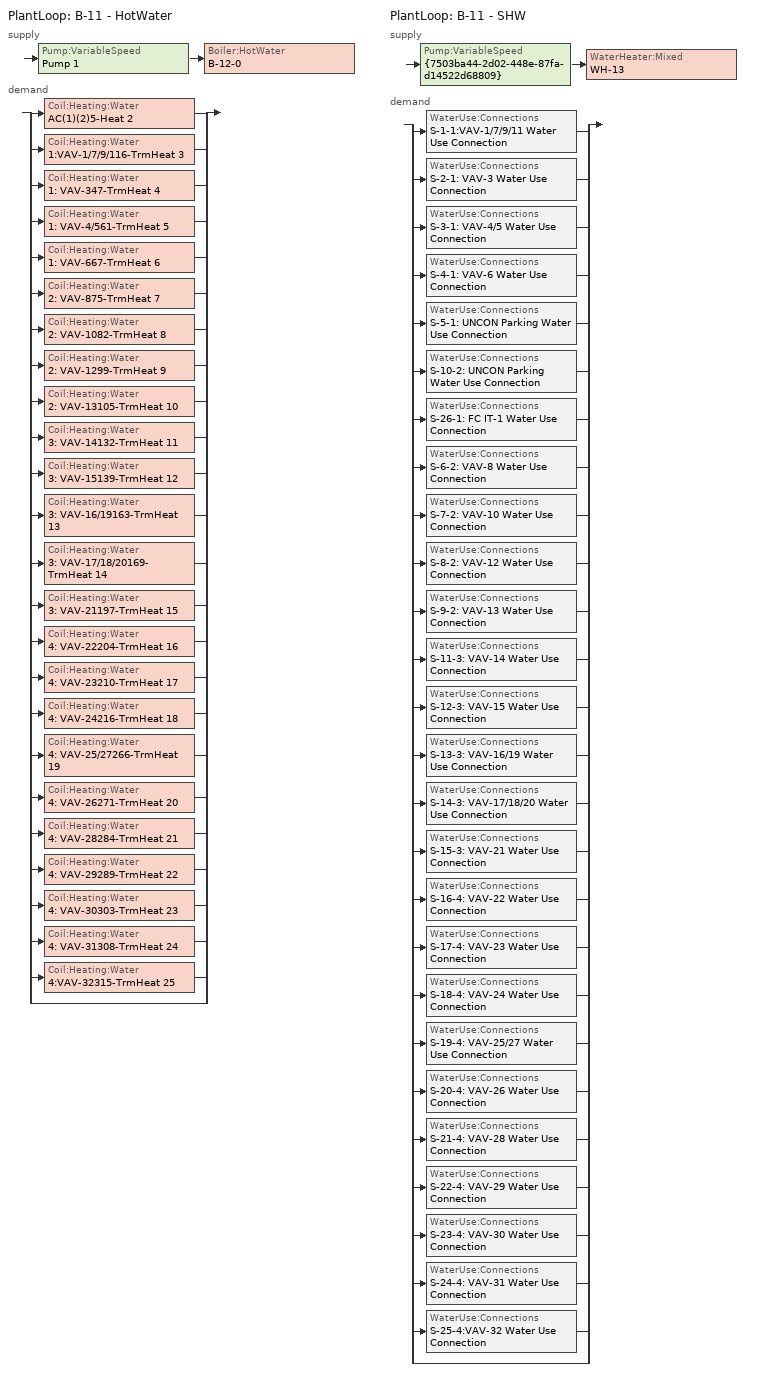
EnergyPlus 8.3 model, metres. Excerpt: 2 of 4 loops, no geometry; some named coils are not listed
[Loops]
PlantLoop 'B-11 - HotWater'
 supply: Pump:VariableSpeed 'Pump 1' > Boiler:HotWater 'B-12-0'
 demand: split
  | Coil:Heating:Water 'AC(1)(2)5-Heat 2'
  | Coil:Heating:Water '1:VAV-1/7/9/116-TrmHeat 3'
  | Coil:Heating:Water '1: VAV-347-TrmHeat 4'
  | Coil:Heating:Water '1: VAV-4/561-TrmHeat 5'
  | Coil:Heating:Water '1: VAV-667-TrmHeat 6'
  | Coil:Heating:Water '2: VAV-875-TrmHeat 7'
  | Coil:Heating:Water '2: VAV-1082-TrmHeat 8'
  | Coil:Heating:Water '2: VAV-1299-TrmHeat 9'
  | Coil:Heating:Water '2: VAV-13105-TrmHeat 10'
  | Coil:Heating:Water '3: VAV-14132-TrmHeat 11'
  | Coil:Heating:Water '3: VAV-15139-TrmHeat 12'
  | Coil:Heating:Water '3: VAV-16/19163-TrmHeat 13'
  | Coil:Heating:Water '3: VAV-17/18/20169-TrmHeat 14'
  | Coil:Heating:Water '3: VAV-21197-TrmHeat 15'
  | Coil:Heating:Water '4: VAV-22204-TrmHeat 16'
  | Coil:Heating:Water '4: VAV-23210-TrmHeat 17'
  | Coil:Heating:Water '4: VAV-24216-TrmHeat 18'
  | Coil:Heating:Water '4: VAV-25/27266-TrmHeat 19'
  | Coil:Heating:Water '4: VAV-26271-TrmHeat 20'
  | Coil:Heating:Water '4: VAV-28284-TrmHeat 21'
  | Coil:Heating:Water '4: VAV-29289-TrmHeat 22'
  | Coil:Heating:Water '4: VAV-30303-TrmHeat 23'
  | Coil:Heating:Water '4: VAV-31308-TrmHeat 24'
  | Coil:Heating:Water '4:VAV-32315-TrmHeat 25'
  | bypass
PlantLoop 'B-11 - SHW'
 supply: Pump:VariableSpeed '{7503ba44-2d02-448e-87fa-d14522d68809}' > WaterHeater:Mixed 'WH-13'
 demand: split
  | WaterUse:Connections 'S-1-1:VAV-1/7/9/11 Water Use Connection'
  | WaterUse:Connections 'S-2-1: VAV-3 Water Use Connection'
  | WaterUse:Connections 'S-3-1: VAV-4/5 Water Use Connection'
  | WaterUse:Connections 'S-4-1: VAV-6 Water Use Connection'
  | WaterUse:Connections 'S-5-1: UNCON Parking Water Use Connection'
  | WaterUse:Connections 'S-10-2: UNCON Parking Water Use Connection'
  | WaterUse:Connections 'S-26-1: FC IT-1 Water Use Connection'
  | WaterUse:Connections 'S-6-2: VAV-8 Water Use Connection'
  | WaterUse:Connections 'S-7-2: VAV-10 Water Use Connection'
  | WaterUse:Connections 'S-8-2: VAV-12 Water Use Connection'
  | WaterUse:Connections 'S-9-2: VAV-13 Water Use Connection'
  | WaterUse:Connections 'S-11-3: VAV-14 Water Use Connection'
  | WaterUse:Connections 'S-12-3: VAV-15 Water Use Connection'
  | WaterUse:Connections 'S-13-3: VAV-16/19 Water Use Connection'
  | WaterUse:Connections 'S-14-3: VAV-17/18/20 Water Use Connection'
  | WaterUse:Connections 'S-15-3: VAV-21 Water Use Connection'
  | WaterUse:Connections 'S-16-4: VAV-22 Water Use Connection'
  | WaterUse:Connections 'S-17-4: VAV-23 Water Use Connection'
  | WaterUse:Connections 'S-18-4: VAV-24 Water Use Connection'
  | WaterUse:Connections 'S-19-4: VAV-25/27 Water Use Connection'
  | WaterUse:Connections 'S-20-4: VAV-26 Water Use Connection'
  | WaterUse:Connections 'S-21-4: VAV-28 Water Use Connection'
  | WaterUse:Connections 'S-22-4: VAV-29 Water Use Connection'
  | WaterUse:Connections 'S-23-4: VAV-30 Water Use Connection'
  | WaterUse:Connections 'S-24-4: VAV-31 Water Use Connection'
  | WaterUse:Connections 'S-25-4:VAV-32 Water Use Connection'
  | bypass
[Coil:Heating:Water] Availability Schedule=Always On Discrete; U-Factor Times Area Value {W/K}=Autosize; Maximum Water Flow Rate {m3/s}=Autosize; Performance Input Method=NominalCapacity; Rated Capacity {W}=0.293071; Rated Inlet Water Temperature {C}=82.2; Rated Inlet Air Temperature {C}=16.6; Rated Outlet Water Temperature {C}=71.1; Rated Outlet Air Temperature {C}=32.2; Rated Ratio for Air and Water Convection=0.5
1:VAV-1/7/9/116-TrmHeat 3; 3: VAV-14132-TrmHeat 11; 3: VAV-15139-TrmHeat 12; 3: VAV-16/19163-TrmHeat 13; 3: VAV-17/18/20169-TrmHeat 14; 3: VAV-21197-TrmHeat 15; 4: VAV-22204-TrmHeat 16; 4: VAV-23210-TrmHeat 17; 4: VAV-24216-TrmHeat 18; 4: VAV-25/27266-TrmHeat 19; 1: VAV-347-TrmHeat 4; 4: VAV-26271-TrmHeat 20; 4: VAV-28284-TrmHeat 21; 4: VAV-29289-TrmHeat 22; 4: VAV-30303-TrmHeat 23; 4: VAV-31308-TrmHeat 24; 4:VAV-32315-TrmHeat 25; 1: VAV-4/561-TrmHeat 5; 1: VAV-667-TrmHeat 6; 2: VAV-875-TrmHeat 7; 2: VAV-1082-TrmHeat 8; 2: VAV-1299-TrmHeat 9; 2: VAV-13105-TrmHeat 10
[PlantLoop] Fluid Type=Water; Maximum Loop Temperature {C}=100; Minimum Loop Temperature {C}=0; Minimum Loop Flow Rate {m3/s}=0; Plant Loop Volume {m3}=Autocalculate; Load Distribution Scheme=Optimal
Name | Plant Equipment Operation Scheme | Maximum Loop Flow Rate {m3/s}
B-11 - HotWater | B-11 - HotWater Operation Schemes | 0.00435322
B-11 - SHW | B-11 - SHW Operation Schemes | Autosize
[Sizing:Plant] Loop Type=Heating; Sizing Option=NonCoincident; Zone Timesteps in Averaging Window=1; Coincident Sizing Factor Mode=None
Name | Design Loop Exit Temperature {C} | Loop Design Temperature Difference {deltaC}
B-11 - HotWater | 65.5556 | 9.04483
B-11 - SHW | 57.2222 | 38.8889
[Pump:VariableSpeed] Fraction of Motor Inefficiencies to Fluid Stream=0; Minimum Flow Rate {m3/s}=0; Pump Control Type=Intermittent
Name | Rated Flow Rate {m3/s} | Rated Pump Head {Pa} | Rated Power Consumption {W} | Motor Efficiency | Coefficient 1 of the Part Load Performance Curve | Coefficient 2 of the Part Load Performance Curve | Coefficient 3 of the Part Load Performance Curve | Coefficient 4 of the Part Load Performance Curve
Pump 1 | 0.00435322 | 270186 | 1929.54 | 0.895 | 0.103 | -0.04 | 0.767 | 0.1679
{7503ba44-2d02-448e-87fa-d14522d68809} | Autosize | 0 | Autosize | 0.9 | 0 | 1 | 0 | 0
[Boiler:HotWater]
B-12-0: Fuel Type=NaturalGas; Nominal Capacity {W}=164765; Nominal Thermal Efficiency=0.937; Efficiency Curve Temperature Evaluation Variable=LeavingBoiler; Normalized Boiler Efficiency Curve=BlrHWBlrFIRRatio_fQRatioSI; Design Water Outlet Temperature {C}=82; Design Water Flow Rate {m3/s}=0.00435792; Minimum Part Load Ratio=0; Maximum Part Load Ratio=1; Optimum Part Load Ratio=1; Water Outlet Upper Temperature Limit {C}=99; Boiler Flow Mode=ConstantFlow; Parasitic Electric Load {W}=0; Sizing Factor=1
[PlantEquipmentOperationSchemes] Control Scheme Object Type 1=PlantEquipmentOperation:HeatingLoad; Control Scheme Schedule Name 1=Always On Discrete
Name | Control Scheme Name 1
B-11 - HotWater Operation Schemes | B-11 - HotWater Heating Operation Scheme
B-11 - SHW Operation Schemes | B-11 - SHW Heating Operation Scheme
[PlantEquipmentOperation:HeatingLoad] Load Range Lower Limit 1 {W}=0; Load Range Upper Limit 1 {W}=1000000000
Name | Range Equipment List Name 1
B-11 - HotWater Heating Operation Scheme | B-11 - HotWater Heating Equipment List
B-11 - SHW Heating Operation Scheme | B-11 - SHW Heating Equipment List
[PlantEquipmentList]
B-11 - HotWater Heating Equipment List: Boiler:HotWater, B-12-0
B-11 - SHW Heating Equipment List: WaterHeater:Mixed, WH-13
[WaterHeater:Mixed]
WH-13: Tank Volume {m3}=0.492104; Setpoint Temperature Schedule=WH-13 Setpoint Temp; Deadband Temperature Difference {deltaC}=2; Maximum Temperature Limit {C}=82.22; Heater Control Type=Cycle; Heater Maximum Capacity {W}=116935; Heater Ignition Minimum Flow Rate {m3/s}=0; Heater Ignition Delay {s}=0; Heater Fuel Type=NaturalGas; Heater Thermal Efficiency=0.97; Off Cycle Parasitic Fuel Consumption Rate {W}=0; Off Cycle Parasitic Fuel Type=NaturalGas; Off Cycle Parasitic Heat Fraction to Tank=0.8; On Cycle Parasitic Fuel Consumption Rate {W}=0; On Cycle Parasitic Fuel Type=NaturalGas; On Cycle Parasitic Heat Fraction to Tank=0; Ambient Temperature Indicator=Schedule; Ambient Temperature Schedule=WH-13 Ambient Temperature; Off Cycle Loss Coefficient to Ambient Temperature {W/K}=0.518598; Off Cycle Loss Fraction to Zone=1; On Cycle Loss Coefficient to Ambient Temperature {W/K}=0.518598; On Cycle Loss Fraction to Zone=1; Use Side Effectiveness=1; Source Side Effectiveness=1; Use Side Design Flow Rate {m3/s}=Autosize; Source Side Design Flow Rate {m3/s}=Autosize; Indirect Water Heating Recovery Time {hr}=1.5
[WaterUse:Connections]
Name | Water Use Equipment Name 1
S-1-1:VAV-1/7/9/11 Water Use Connection | S-1-1:VAV-1/7/9/11 Water Use Equipment
S-2-1: VAV-3 Water Use Connection | S-2-1: VAV-3 Water Use Equipment
S-3-1: VAV-4/5 Water Use Connection | S-3-1: VAV-4/5 Water Use Equipment
S-4-1: VAV-6 Water Use Connection | S-4-1: VAV-6 Water Use Equipment
S-5-1: UNCON Parking Water Use Connection | S-5-1: UNCON Parking Water Use Equipment
S-10-2: UNCON Parking Water Use Connection | S-10-2: UNCON Parking Water Use Equipment
S-26-1: FC IT-1 Water Use Connection | S-26-1: FC IT-1 Water Use Equipment
S-6-2: VAV-8 Water Use Connection | S-6-2: VAV-8 Water Use Equipment
S-7-2: VAV-10 Water Use Connection | S-7-2: VAV-10 Water Use Equipment
S-8-2: VAV-12 Water Use Connection | S-8-2: VAV-12 Water Use Equipment
S-9-2: VAV-13 Water Use Connection | S-9-2: VAV-13 Water Use Equipment
S-11-3: VAV-14 Water Use Connection | S-11-3: VAV-14 Water Use Equipment
S-12-3: VAV-15 Water Use Connection | S-12-3: VAV-15 Water Use Equipment
S-13-3: VAV-16/19 Water Use Connection | S-13-3: VAV-16/19 Water Use Equipment
S-14-3: VAV-17/18/20 Water Use Connection | S-14-3: VAV-17/18/20 Water Use Equipment
S-15-3: VAV-21 Water Use Connection | S-15-3: VAV-21 Water Use Equipment
S-16-4: VAV-22 Water Use Connection | S-16-4: VAV-22 Water Use Equipment
S-17-4: VAV-23 Water Use Connection | S-17-4: VAV-23 Water Use Equipment
S-18-4: VAV-24 Water Use Connection | S-18-4: VAV-24 Water Use Equipment
S-19-4: VAV-25/27 Water Use Connection | S-19-4: VAV-25/27 Water Use Equipment
S-20-4: VAV-26 Water Use Connection | S-20-4: VAV-26 Water Use Equipment
S-21-4: VAV-28 Water Use Connection | S-21-4: VAV-28 Water Use Equipment
S-22-4: VAV-29 Water Use Connection | S-22-4: VAV-29 Water Use Equipment
S-23-4: VAV-30 Water Use Connection | S-23-4: VAV-30 Water Use Equipment
S-24-4: VAV-31 Water Use Connection | S-24-4: VAV-31 Water Use Equipment
S-25-4:VAV-32 Water Use Connection | S-25-4:VAV-32 Water Use Equipment
[WaterUse:Equipment]
Name | Peak Flow Rate {m3/s} | Flow Rate Fraction Schedule | Target Temperature Schedule
S-1-1:VAV-1/7/9/11 Water Use Equipment | 0 | OfficeServiceHotWater | S-1-1:VAV-1/7/9/11 Target SHW Temp
S-2-1: VAV-3 Water Use Equipment | 7.79795e-07 | OfficeServiceHotWater | S-2-1: VAV-3 Target SHW Temp
S-3-1: VAV-4/5 Water Use Equipment | 0 | OfficeServiceHotWater | S-3-1: VAV-4/5 Target SHW Temp
S-4-1: VAV-6 Water Use Equipment | 3.15136e-07 | OfficeServiceHotWater | S-4-1: VAV-6 Target SHW Temp
S-5-1: UNCON Parking Water Use Equipment | 0 | OfficeServiceHotWater | S-5-1: UNCON Parking Target SHW Temp
S-10-2: UNCON Parking Water Use Equipment | 0 | OfficeServiceHotWater | S-10-2: UNCON Parking Target SHW Temp
S-26-1: FC IT-1 Water Use Equipment | 1.51606e-07 | OfficeServiceHotWater | S-26-1: FC IT-1 Target SHW Temp
S-6-2: VAV-8 Water Use Equipment | 2.1009e-07 | ManufacturingServiceHotWater | S-6-2: VAV-8 Target SHW Temp
S-7-2: VAV-10 Water Use Equipment | 0 | ManufacturingServiceHotWater | S-7-2: VAV-10 Target SHW Temp
S-8-2: VAV-12 Water Use Equipment | 6.47305e-07 | ManufacturingServiceHotWater | S-8-2: VAV-12 Target SHW Temp
S-9-2: VAV-13 Water Use Equipment | 1.47253e-06 | ManufacturingServiceHotWater | S-9-2: VAV-13 Target SHW Temp
S-11-3: VAV-14 Water Use Equipment | 0 | ManufacturingServiceHotWater | S-11-3: VAV-14 Target SHW Temp
S-12-3: VAV-15 Water Use Equipment | 0 | RetailServiceHotWater | S-12-3: VAV-15 Target SHW Temp
S-13-3: VAV-16/19 Water Use Equipment | 4.88886e-06 | RetailServiceHotWater | S-13-3: VAV-16/19 Target SHW Temp
S-14-3: VAV-17/18/20 Water Use Equipment | 1.42522e-05 | RetailServiceHotWater | S-14-3: VAV-17/18/20 Target SHW Temp
S-15-3: VAV-21 Water Use Equipment | 4.60385e-07 | RetailServiceHotWater | S-15-3: VAV-21 Target SHW Temp
S-16-4: VAV-22 Water Use Equipment | 2.32803e-07 | OfficeServiceHotWater | S-16-4: VAV-22 Target SHW Temp
S-17-4: VAV-23 Water Use Equipment | 2.25232e-07 | OfficeServiceHotWater | S-17-4: VAV-23 Target SHW Temp
S-18-4: VAV-24 Water Use Equipment | 1.91447e-06 | OfficeServiceHotWater | S-18-4: VAV-24 Target SHW Temp
S-19-4: VAV-25/27 Water Use Equipment | 1.24067e-06 | OfficeServiceHotWater | S-19-4: VAV-25/27 Target SHW Temp
S-20-4: VAV-26 Water Use Equipment | 2.42279e-06 | OfficeServiceHotWater | S-20-4: VAV-26 Target SHW Temp
S-21-4: VAV-28 Water Use Equipment | 4.90292e-06 | OfficeServiceHotWater | S-21-4: VAV-28 Target SHW Temp
S-22-4: VAV-29 Water Use Equipment | 4.27457e-06 | OfficeServiceHotWater | S-22-4: VAV-29 Target SHW Temp
S-23-4: VAV-30 Water Use Equipment | 4.16416e-07 | OfficeServiceHotWater | S-23-4: VAV-30 Target SHW Temp
S-24-4: VAV-31 Water Use Equipment | 8.07594e-07 | OfficeServiceHotWater | S-24-4: VAV-31 Target SHW Temp
S-25-4:VAV-32 Water Use Equipment | 0 | OfficeServiceHotWater | S-25-4:VAV-32 Target SHW Temp
[SetpointManager:Scheduled] Control Variable=Temperature
Name | Schedule | Setpoint Node or NodeList
{97966a17-a4aa-4b24-8dc1-6c3178695dc2} | B-11 - HotWater Supply Temp Schedule | B-11 - HotWater Supply Mixer Outlet Node
{bb72cc31-6118-4815-a907-869af1198602} | B-11 - SHW Supply Temp Schedule | B-11 - SHW Supply Mixer Outlet Node
[Schedule:Year]
ManufacturingServiceHotWater: ManufacturingServiceHotWaterWk, 1, 1, 12, 31
OfficeServiceHotWater: OfficeServiceHotWaterWk, 1, 1, 12, 31
RetailServiceHotWater: RetailServiceHotWaterWk, 1, 1, 12, 31
B-11 - HotWater Supply Temp Schedule: Schedule:Week:Daily {625ca44f-36a5-4ef4-898b-9bf517f0a0ac}, 1, 1, 12, 31
B-11 - SHW Supply Temp Schedule: Schedule:Week:Daily {ea6abf55-c5b4-4f20-99f3-00b8fdc89ab2}, 1, 1, 12, 31
S-1-1:VAV-1/7/9/11 Target SHW Temp: Schedule:Week:Daily {88494ad7-fa77-4a8a-bb16-3c07772e1259}, 1, 1, 12, 31
S-10-2: UNCON Parking Target SHW Temp: Schedule:Week:Daily {9ce2cffc-4129-492d-ab50-89c24d0b44dd}, 1, 1, 12, 31
S-11-3: VAV-14 Target SHW Temp: Schedule:Week:Daily {c3edfd2a-8c0f-424d-8ae9-10649cdc325b}, 1, 1, 12, 31
S-12-3: VAV-15 Target SHW Temp: Schedule:Week:Daily {2edd86b4-b0d2-4ce8-a8d6-95be5b9559db}, 1, 1, 12, 31
S-13-3: VAV-16/19 Target SHW Temp: Schedule:Week:Daily {9e358413-1849-463c-81e2-ec9ec0810384}, 1, 1, 12, 31
S-14-3: VAV-17/18/20 Target SHW Temp: Schedule:Week:Daily {1131efd4-cbe1-464c-90dc-4ac29c6535a7}, 1, 1, 12, 31
S-15-3: VAV-21 Target SHW Temp: Schedule:Week:Daily {0451cc88-b70e-4140-ae16-384980aad050}, 1, 1, 12, 31
S-16-4: VAV-22 Target SHW Temp: Schedule:Week:Daily {d0ae0d77-3c7d-460b-88f4-4cc99996aee6}, 1, 1, 12, 31
S-17-4: VAV-23 Target SHW Temp: Schedule:Week:Daily {0cf85829-10d3-476b-8a19-28b03ed6bb7a}, 1, 1, 12, 31
S-18-4: VAV-24 Target SHW Temp: Schedule:Week:Daily {114c079c-0595-4f69-a027-6fbb9f7fc29b}, 1, 1, 12, 31
S-19-4: VAV-25/27 Target SHW Temp: Schedule:Week:Daily {6ab2009f-953f-4c44-8a03-5c59f2467fc0}, 1, 1, 12, 31
S-2-1: VAV-3 Target SHW Temp: Schedule:Week:Daily {0788243f-5a0e-4681-816f-482e8d6afc34}, 1, 1, 12, 31
S-20-4: VAV-26 Target SHW Temp: Schedule:Week:Daily {252a4db8-8210-46e9-a4b9-4e7684d550c5}, 1, 1, 12, 31
S-21-4: VAV-28 Target SHW Temp: Schedule:Week:Daily {d0d0dfa6-0023-4200-ad40-4f6c9a53cdef}, 1, 1, 12, 31
S-22-4: VAV-29 Target SHW Temp: Schedule:Week:Daily {ea9943ba-d35d-4ad3-bbcb-06b833dc539a}, 1, 1, 12, 31
S-23-4: VAV-30 Target SHW Temp: Schedule:Week:Daily {503f8955-4b86-4943-9dd7-7f33c235a530}, 1, 1, 12, 31
S-24-4: VAV-31 Target SHW Temp: Schedule:Week:Daily {ca6a0ae6-fd20-451d-bc32-60973c2ea169}, 1, 1, 12, 31
S-25-4:VAV-32 Target SHW Temp: Schedule:Week:Daily {44bd4dfa-f61d-49db-9952-6aa446fbd1bd}, 1, 1, 12, 31
S-26-1: FC IT-1 Target SHW Temp: Schedule:Week:Daily {6eb22087-48b4-4b6e-aa75-a1a82b8aaac5}, 1, 1, 12, 31
S-3-1: VAV-4/5 Target SHW Temp: Schedule:Week:Daily {62ff7f37-1b80-4fcf-b765-381f00c01cfc}, 1, 1, 12, 31
S-4-1: VAV-6 Target SHW Temp: Schedule:Week:Daily {399016bc-85da-4093-b772-c140735cb8b4}, 1, 1, 12, 31
S-5-1: UNCON Parking Target SHW Temp: Schedule:Week:Daily {888b5948-f0e4-4bd9-9635-3d6807e4c447}, 1, 1, 12, 31
S-6-2: VAV-8 Target SHW Temp: Schedule:Week:Daily {437a446a-c134-49c4-83f2-d472e63c2e0e}, 1, 1, 12, 31
S-7-2: VAV-10 Target SHW Temp: Schedule:Week:Daily {11c2c766-577d-4858-8f0a-e683f9900cf7}, 1, 1, 12, 31
S-8-2: VAV-12 Target SHW Temp: Schedule:Week:Daily {3889ea6f-e1fa-454f-8c38-a448d44ca286}, 1, 1, 12, 31
S-9-2: VAV-13 Target SHW Temp: Schedule:Week:Daily {3fcf09ab-4254-437f-a198-d9f2a103aff3}, 1, 1, 12, 31
WH-13 Ambient Temperature: Schedule:Week:Daily {42a720c7-472e-486c-9de3-9442a6f6d76a}, 1, 1, 12, 31
WH-13 Setpoint Temp: Schedule:Week:Daily {69a16af5-c2a6-4a35-b8a7-aff9b9836079}, 1, 1, 12, 31
[Schedule:Week:Daily]
ManufacturingServiceHotWaterWk: ManufacturingServiceHotWaterSun, ManufacturingServiceHotWaterWD, ManufacturingServiceHotWaterWD, ManufacturingServiceHotWaterWD, ManufacturingServiceHotWaterWD, ManufacturingServiceHotWaterWD, ManufacturingServiceHotWaterSat, ManufacturingServiceHotWaterSun, OnDay, OffDay, ManufacturingServiceHotWaterSun, ManufacturingServiceHotWaterSun
OfficeServiceHotWaterWk: OfficeServiceHotWaterSun, OfficeServiceHotWaterWD, OfficeServiceHotWaterWD, OfficeServiceHotWaterWD, OfficeServiceHotWaterWD, OfficeServiceHotWaterWD, OfficeServiceHotWaterSat, OfficeServiceHotWaterSun, OnDay, OffDay, OfficeServiceHotWaterSun, OfficeServiceHotWaterSun
RetailServiceHotWaterWk: RetailServiceHotWaterSun, RetailServiceHotWaterWD, RetailServiceHotWaterWD, RetailServiceHotWaterWD, RetailServiceHotWaterWD, RetailServiceHotWaterWD, RetailServiceHotWaterSat, RetailServiceHotWaterSun, OnDay, OffDay, RetailServiceHotWaterSun, RetailServiceHotWaterSun
Schedule:Week:Daily {625ca44f-36a5-4ef4-898b-9bf517f0a0ac}: {b46ce8a2-3ee9-41a8-a0ab-6540132bc4b6}, {b46ce8a2-3ee9-41a8-a0ab-6540132bc4b6}, {b46ce8a2-3ee9-41a8-a0ab-6540132bc4b6}, {b46ce8a2-3ee9-41a8-a0ab-6540132bc4b6}, {b46ce8a2-3ee9-41a8-a0ab-6540132bc4b6}, {b46ce8a2-3ee9-41a8-a0ab-6540132bc4b6}, {b46ce8a2-3ee9-41a8-a0ab-6540132bc4b6}, {b46ce8a2-3ee9-41a8-a0ab-6540132bc4b6}, {b46ce8a2-3ee9-41a8-a0ab-6540132bc4b6}, {b46ce8a2-3ee9-41a8-a0ab-6540132bc4b6}, {b46ce8a2-3ee9-41a8-a0ab-6540132bc4b6}, {b46ce8a2-3ee9-41a8-a0ab-6540132bc4b6}
Schedule:Week:Daily {ea6abf55-c5b4-4f20-99f3-00b8fdc89ab2}: {653a0c2a-79f7-4e5d-af20-c658d4dd13ad}, {653a0c2a-79f7-4e5d-af20-c658d4dd13ad}, {653a0c2a-79f7-4e5d-af20-c658d4dd13ad}, {653a0c2a-79f7-4e5d-af20-c658d4dd13ad}, {653a0c2a-79f7-4e5d-af20-c658d4dd13ad}, {653a0c2a-79f7-4e5d-af20-c658d4dd13ad}, {653a0c2a-79f7-4e5d-af20-c658d4dd13ad}, {653a0c2a-79f7-4e5d-af20-c658d4dd13ad}, {653a0c2a-79f7-4e5d-af20-c658d4dd13ad}, {653a0c2a-79f7-4e5d-af20-c658d4dd13ad}, {653a0c2a-79f7-4e5d-af20-c658d4dd13ad}, {653a0c2a-79f7-4e5d-af20-c658d4dd13ad}
Schedule:Week:Daily {88494ad7-fa77-4a8a-bb16-3c07772e1259}: {53bdcb68-ee25-4d8d-89d8-99b192e9f099}, {53bdcb68-ee25-4d8d-89d8-99b192e9f099}, {53bdcb68-ee25-4d8d-89d8-99b192e9f099}, {53bdcb68-ee25-4d8d-89d8-99b192e9f099}, {53bdcb68-ee25-4d8d-89d8-99b192e9f099}, {53bdcb68-ee25-4d8d-89d8-99b192e9f099}, {53bdcb68-ee25-4d8d-89d8-99b192e9f099}, {53bdcb68-ee25-4d8d-89d8-99b192e9f099}, {53bdcb68-ee25-4d8d-89d8-99b192e9f099}, {53bdcb68-ee25-4d8d-89d8-99b192e9f099}, {53bdcb68-ee25-4d8d-89d8-99b192e9f099}, {53bdcb68-ee25-4d8d-89d8-99b192e9f099}
Schedule:Week:Daily {9ce2cffc-4129-492d-ab50-89c24d0b44dd}: {850c3db6-518e-42f0-8896-1ed6ccf57fd2}, {850c3db6-518e-42f0-8896-1ed6ccf57fd2}, {850c3db6-518e-42f0-8896-1ed6ccf57fd2}, {850c3db6-518e-42f0-8896-1ed6ccf57fd2}, {850c3db6-518e-42f0-8896-1ed6ccf57fd2}, {850c3db6-518e-42f0-8896-1ed6ccf57fd2}, {850c3db6-518e-42f0-8896-1ed6ccf57fd2}, {850c3db6-518e-42f0-8896-1ed6ccf57fd2}, {850c3db6-518e-42f0-8896-1ed6ccf57fd2}, {850c3db6-518e-42f0-8896-1ed6ccf57fd2}, {850c3db6-518e-42f0-8896-1ed6ccf57fd2}, {850c3db6-518e-42f0-8896-1ed6ccf57fd2}
Schedule:Week:Daily {c3edfd2a-8c0f-424d-8ae9-10649cdc325b}: {f9def72c-43f0-4690-8cea-b206c83ca62d}, {f9def72c-43f0-4690-8cea-b206c83ca62d}, {f9def72c-43f0-4690-8cea-b206c83ca62d}, {f9def72c-43f0-4690-8cea-b206c83ca62d}, {f9def72c-43f0-4690-8cea-b206c83ca62d}, {f9def72c-43f0-4690-8cea-b206c83ca62d}, {f9def72c-43f0-4690-8cea-b206c83ca62d}, {f9def72c-43f0-4690-8cea-b206c83ca62d}, {f9def72c-43f0-4690-8cea-b206c83ca62d}, {f9def72c-43f0-4690-8cea-b206c83ca62d}, {f9def72c-43f0-4690-8cea-b206c83ca62d}, {f9def72c-43f0-4690-8cea-b206c83ca62d}
Schedule:Week:Daily {2edd86b4-b0d2-4ce8-a8d6-95be5b9559db}: {b31d29d6-8843-476d-bf0d-8b35ecbe44ca}, {b31d29d6-8843-476d-bf0d-8b35ecbe44ca}, {b31d29d6-8843-476d-bf0d-8b35ecbe44ca}, {b31d29d6-8843-476d-bf0d-8b35ecbe44ca}, {b31d29d6-8843-476d-bf0d-8b35ecbe44ca}, {b31d29d6-8843-476d-bf0d-8b35ecbe44ca}, {b31d29d6-8843-476d-bf0d-8b35ecbe44ca}, {b31d29d6-8843-476d-bf0d-8b35ecbe44ca}, {b31d29d6-8843-476d-bf0d-8b35ecbe44ca}, {b31d29d6-8843-476d-bf0d-8b35ecbe44ca}, {b31d29d6-8843-476d-bf0d-8b35ecbe44ca}, {b31d29d6-8843-476d-bf0d-8b35ecbe44ca}
Schedule:Week:Daily {9e358413-1849-463c-81e2-ec9ec0810384}: {36fe870d-0127-4715-8bbd-e5f4196aff57}, {36fe870d-0127-4715-8bbd-e5f4196aff57}, {36fe870d-0127-4715-8bbd-e5f4196aff57}, {36fe870d-0127-4715-8bbd-e5f4196aff57}, {36fe870d-0127-4715-8bbd-e5f4196aff57}, {36fe870d-0127-4715-8bbd-e5f4196aff57}, {36fe870d-0127-4715-8bbd-e5f4196aff57}, {36fe870d-0127-4715-8bbd-e5f4196aff57}, {36fe870d-0127-4715-8bbd-e5f4196aff57}, {36fe870d-0127-4715-8bbd-e5f4196aff57}, {36fe870d-0127-4715-8bbd-e5f4196aff57}, {36fe870d-0127-4715-8bbd-e5f4196aff57}
Schedule:Week:Daily {1131efd4-cbe1-464c-90dc-4ac29c6535a7}: {2cb94695-0d0a-4bd3-9dd5-bce382a67dec}, {2cb94695-0d0a-4bd3-9dd5-bce382a67dec}, {2cb94695-0d0a-4bd3-9dd5-bce382a67dec}, {2cb94695-0d0a-4bd3-9dd5-bce382a67dec}, {2cb94695-0d0a-4bd3-9dd5-bce382a67dec}, {2cb94695-0d0a-4bd3-9dd5-bce382a67dec}, {2cb94695-0d0a-4bd3-9dd5-bce382a67dec}, {2cb94695-0d0a-4bd3-9dd5-bce382a67dec}, {2cb94695-0d0a-4bd3-9dd5-bce382a67dec}, {2cb94695-0d0a-4bd3-9dd5-bce382a67dec}, {2cb94695-0d0a-4bd3-9dd5-bce382a67dec}, {2cb94695-0d0a-4bd3-9dd5-bce382a67dec}
Schedule:Week:Daily {0451cc88-b70e-4140-ae16-384980aad050}: {42316dd0-3cdc-4fdd-aa8b-8a4e16b45f15}, {42316dd0-3cdc-4fdd-aa8b-8a4e16b45f15}, {42316dd0-3cdc-4fdd-aa8b-8a4e16b45f15}, {42316dd0-3cdc-4fdd-aa8b-8a4e16b45f15}, {42316dd0-3cdc-4fdd-aa8b-8a4e16b45f15}, {42316dd0-3cdc-4fdd-aa8b-8a4e16b45f15}, {42316dd0-3cdc-4fdd-aa8b-8a4e16b45f15}, {42316dd0-3cdc-4fdd-aa8b-8a4e16b45f15}, {42316dd0-3cdc-4fdd-aa8b-8a4e16b45f15}, {42316dd0-3cdc-4fdd-aa8b-8a4e16b45f15}, {42316dd0-3cdc-4fdd-aa8b-8a4e16b45f15}, {42316dd0-3cdc-4fdd-aa8b-8a4e16b45f15}
Schedule:Week:Daily {d0ae0d77-3c7d-460b-88f4-4cc99996aee6}: {a5da0c3e-c912-4386-aedd-7a59c3c2d344}, {a5da0c3e-c912-4386-aedd-7a59c3c2d344}, {a5da0c3e-c912-4386-aedd-7a59c3c2d344}, {a5da0c3e-c912-4386-aedd-7a59c3c2d344}, {a5da0c3e-c912-4386-aedd-7a59c3c2d344}, {a5da0c3e-c912-4386-aedd-7a59c3c2d344}, {a5da0c3e-c912-4386-aedd-7a59c3c2d344}, {a5da0c3e-c912-4386-aedd-7a59c3c2d344}, {a5da0c3e-c912-4386-aedd-7a59c3c2d344}, {a5da0c3e-c912-4386-aedd-7a59c3c2d344}, {a5da0c3e-c912-4386-aedd-7a59c3c2d344}, {a5da0c3e-c912-4386-aedd-7a59c3c2d344}
Schedule:Week:Daily {0cf85829-10d3-476b-8a19-28b03ed6bb7a}: {ca279d28-bfba-4817-8e33-04f166c0eaee}, {ca279d28-bfba-4817-8e33-04f166c0eaee}, {ca279d28-bfba-4817-8e33-04f166c0eaee}, {ca279d28-bfba-4817-8e33-04f166c0eaee}, {ca279d28-bfba-4817-8e33-04f166c0eaee}, {ca279d28-bfba-4817-8e33-04f166c0eaee}, {ca279d28-bfba-4817-8e33-04f166c0eaee}, {ca279d28-bfba-4817-8e33-04f166c0eaee}, {ca279d28-bfba-4817-8e33-04f166c0eaee}, {ca279d28-bfba-4817-8e33-04f166c0eaee}, {ca279d28-bfba-4817-8e33-04f166c0eaee}, {ca279d28-bfba-4817-8e33-04f166c0eaee}
Schedule:Week:Daily {114c079c-0595-4f69-a027-6fbb9f7fc29b}: {c9d4c5d4-2b1e-4f48-a168-26e3af287b28}, {c9d4c5d4-2b1e-4f48-a168-26e3af287b28}, {c9d4c5d4-2b1e-4f48-a168-26e3af287b28}, {c9d4c5d4-2b1e-4f48-a168-26e3af287b28}, {c9d4c5d4-2b1e-4f48-a168-26e3af287b28}, {c9d4c5d4-2b1e-4f48-a168-26e3af287b28}, {c9d4c5d4-2b1e-4f48-a168-26e3af287b28}, {c9d4c5d4-2b1e-4f48-a168-26e3af287b28}, {c9d4c5d4-2b1e-4f48-a168-26e3af287b28}, {c9d4c5d4-2b1e-4f48-a168-26e3af287b28}, {c9d4c5d4-2b1e-4f48-a168-26e3af287b28}, {c9d4c5d4-2b1e-4f48-a168-26e3af287b28}
Schedule:Week:Daily {6ab2009f-953f-4c44-8a03-5c59f2467fc0}: {30ab9a71-facd-407c-b102-3d675cb426f4}, {30ab9a71-facd-407c-b102-3d675cb426f4}, {30ab9a71-facd-407c-b102-3d675cb426f4}, {30ab9a71-facd-407c-b102-3d675cb426f4}, {30ab9a71-facd-407c-b102-3d675cb426f4}, {30ab9a71-facd-407c-b102-3d675cb426f4}, {30ab9a71-facd-407c-b102-3d675cb426f4}, {30ab9a71-facd-407c-b102-3d675cb426f4}, {30ab9a71-facd-407c-b102-3d675cb426f4}, {30ab9a71-facd-407c-b102-3d675cb426f4}, {30ab9a71-facd-407c-b102-3d675cb426f4}, {30ab9a71-facd-407c-b102-3d675cb426f4}
Schedule:Week:Daily {0788243f-5a0e-4681-816f-482e8d6afc34}: {b1edfd1a-5531-4020-b0fe-9525636abd7a}, {b1edfd1a-5531-4020-b0fe-9525636abd7a}, {b1edfd1a-5531-4020-b0fe-9525636abd7a}, {b1edfd1a-5531-4020-b0fe-9525636abd7a}, {b1edfd1a-5531-4020-b0fe-9525636abd7a}, {b1edfd1a-5531-4020-b0fe-9525636abd7a}, {b1edfd1a-5531-4020-b0fe-9525636abd7a}, {b1edfd1a-5531-4020-b0fe-9525636abd7a}, {b1edfd1a-5531-4020-b0fe-9525636abd7a}, {b1edfd1a-5531-4020-b0fe-9525636abd7a}, {b1edfd1a-5531-4020-b0fe-9525636abd7a}, {b1edfd1a-5531-4020-b0fe-9525636abd7a}
Schedule:Week:Daily {252a4db8-8210-46e9-a4b9-4e7684d550c5}: {a8735550-777f-4c91-8f27-3109430af6c9}, {a8735550-777f-4c91-8f27-3109430af6c9}, {a8735550-777f-4c91-8f27-3109430af6c9}, {a8735550-777f-4c91-8f27-3109430af6c9}, {a8735550-777f-4c91-8f27-3109430af6c9}, {a8735550-777f-4c91-8f27-3109430af6c9}, {a8735550-777f-4c91-8f27-3109430af6c9}, {a8735550-777f-4c91-8f27-3109430af6c9}, {a8735550-777f-4c91-8f27-3109430af6c9}, {a8735550-777f-4c91-8f27-3109430af6c9}, {a8735550-777f-4c91-8f27-3109430af6c9}, {a8735550-777f-4c91-8f27-3109430af6c9}
Schedule:Week:Daily {d0d0dfa6-0023-4200-ad40-4f6c9a53cdef}: {128e3e18-ef90-4aac-8fb5-c349eda6486f}, {128e3e18-ef90-4aac-8fb5-c349eda6486f}, {128e3e18-ef90-4aac-8fb5-c349eda6486f}, {128e3e18-ef90-4aac-8fb5-c349eda6486f}, {128e3e18-ef90-4aac-8fb5-c349eda6486f}, {128e3e18-ef90-4aac-8fb5-c349eda6486f}, {128e3e18-ef90-4aac-8fb5-c349eda6486f}, {128e3e18-ef90-4aac-8fb5-c349eda6486f}, {128e3e18-ef90-4aac-8fb5-c349eda6486f}, {128e3e18-ef90-4aac-8fb5-c349eda6486f}, {128e3e18-ef90-4aac-8fb5-c349eda6486f}, {128e3e18-ef90-4aac-8fb5-c349eda6486f}
Schedule:Week:Daily {ea9943ba-d35d-4ad3-bbcb-06b833dc539a}: {ae55973c-c933-4f76-a734-cf3b1ef56e23}, {ae55973c-c933-4f76-a734-cf3b1ef56e23}, {ae55973c-c933-4f76-a734-cf3b1ef56e23}, {ae55973c-c933-4f76-a734-cf3b1ef56e23}, {ae55973c-c933-4f76-a734-cf3b1ef56e23}, {ae55973c-c933-4f76-a734-cf3b1ef56e23}, {ae55973c-c933-4f76-a734-cf3b1ef56e23}, {ae55973c-c933-4f76-a734-cf3b1ef56e23}, {ae55973c-c933-4f76-a734-cf3b1ef56e23}, {ae55973c-c933-4f76-a734-cf3b1ef56e23}, {ae55973c-c933-4f76-a734-cf3b1ef56e23}, {ae55973c-c933-4f76-a734-cf3b1ef56e23}
Schedule:Week:Daily {503f8955-4b86-4943-9dd7-7f33c235a530}: {01ea7f18-7483-4bd3-93e9-b65720d648fc}, {01ea7f18-7483-4bd3-93e9-b65720d648fc}, {01ea7f18-7483-4bd3-93e9-b65720d648fc}, {01ea7f18-7483-4bd3-93e9-b65720d648fc}, {01ea7f18-7483-4bd3-93e9-b65720d648fc}, {01ea7f18-7483-4bd3-93e9-b65720d648fc}, {01ea7f18-7483-4bd3-93e9-b65720d648fc}, {01ea7f18-7483-4bd3-93e9-b65720d648fc}, {01ea7f18-7483-4bd3-93e9-b65720d648fc}, {01ea7f18-7483-4bd3-93e9-b65720d648fc}, {01ea7f18-7483-4bd3-93e9-b65720d648fc}, {01ea7f18-7483-4bd3-93e9-b65720d648fc}
Schedule:Week:Daily {ca6a0ae6-fd20-451d-bc32-60973c2ea169}: {20df7ece-6f2b-4c25-93eb-3bbbe2dd5a7a}, {20df7ece-6f2b-4c25-93eb-3bbbe2dd5a7a}, {20df7ece-6f2b-4c25-93eb-3bbbe2dd5a7a}, {20df7ece-6f2b-4c25-93eb-3bbbe2dd5a7a}, {20df7ece-6f2b-4c25-93eb-3bbbe2dd5a7a}, {20df7ece-6f2b-4c25-93eb-3bbbe2dd5a7a}, {20df7ece-6f2b-4c25-93eb-3bbbe2dd5a7a}, {20df7ece-6f2b-4c25-93eb-3bbbe2dd5a7a}, {20df7ece-6f2b-4c25-93eb-3bbbe2dd5a7a}, {20df7ece-6f2b-4c25-93eb-3bbbe2dd5a7a}, {20df7ece-6f2b-4c25-93eb-3bbbe2dd5a7a}, {20df7ece-6f2b-4c25-93eb-3bbbe2dd5a7a}
Schedule:Week:Daily {44bd4dfa-f61d-49db-9952-6aa446fbd1bd}: {ef4ad2a6-d45d-4ba8-a13f-863ebc72900b}, {ef4ad2a6-d45d-4ba8-a13f-863ebc72900b}, {ef4ad2a6-d45d-4ba8-a13f-863ebc72900b}, {ef4ad2a6-d45d-4ba8-a13f-863ebc72900b}, {ef4ad2a6-d45d-4ba8-a13f-863ebc72900b}, {ef4ad2a6-d45d-4ba8-a13f-863ebc72900b}, {ef4ad2a6-d45d-4ba8-a13f-863ebc72900b}, {ef4ad2a6-d45d-4ba8-a13f-863ebc72900b}, {ef4ad2a6-d45d-4ba8-a13f-863ebc72900b}, {ef4ad2a6-d45d-4ba8-a13f-863ebc72900b}, {ef4ad2a6-d45d-4ba8-a13f-863ebc72900b}, {ef4ad2a6-d45d-4ba8-a13f-863ebc72900b}
Schedule:Week:Daily {6eb22087-48b4-4b6e-aa75-a1a82b8aaac5}: {2140671a-bd18-4fdf-b132-e83a1505fe6d}, {2140671a-bd18-4fdf-b132-e83a1505fe6d}, {2140671a-bd18-4fdf-b132-e83a1505fe6d}, {2140671a-bd18-4fdf-b132-e83a1505fe6d}, {2140671a-bd18-4fdf-b132-e83a1505fe6d}, {2140671a-bd18-4fdf-b132-e83a1505fe6d}, {2140671a-bd18-4fdf-b132-e83a1505fe6d}, {2140671a-bd18-4fdf-b132-e83a1505fe6d}, {2140671a-bd18-4fdf-b132-e83a1505fe6d}, {2140671a-bd18-4fdf-b132-e83a1505fe6d}, {2140671a-bd18-4fdf-b132-e83a1505fe6d}, {2140671a-bd18-4fdf-b132-e83a1505fe6d}
Schedule:Week:Daily {62ff7f37-1b80-4fcf-b765-381f00c01cfc}: {baa73351-e87e-48aa-b0ed-4dee08fb76ee}, {baa73351-e87e-48aa-b0ed-4dee08fb76ee}, {baa73351-e87e-48aa-b0ed-4dee08fb76ee}, {baa73351-e87e-48aa-b0ed-4dee08fb76ee}, {baa73351-e87e-48aa-b0ed-4dee08fb76ee}, {baa73351-e87e-48aa-b0ed-4dee08fb76ee}, {baa73351-e87e-48aa-b0ed-4dee08fb76ee}, {baa73351-e87e-48aa-b0ed-4dee08fb76ee}, {baa73351-e87e-48aa-b0ed-4dee08fb76ee}, {baa73351-e87e-48aa-b0ed-4dee08fb76ee}, {baa73351-e87e-48aa-b0ed-4dee08fb76ee}, {baa73351-e87e-48aa-b0ed-4dee08fb76ee}
Schedule:Week:Daily {399016bc-85da-4093-b772-c140735cb8b4}: {9b3599f3-8b0c-4e88-b6bd-dbd2ef60610e}, {9b3599f3-8b0c-4e88-b6bd-dbd2ef60610e}, {9b3599f3-8b0c-4e88-b6bd-dbd2ef60610e}, {9b3599f3-8b0c-4e88-b6bd-dbd2ef60610e}, {9b3599f3-8b0c-4e88-b6bd-dbd2ef60610e}, {9b3599f3-8b0c-4e88-b6bd-dbd2ef60610e}, {9b3599f3-8b0c-4e88-b6bd-dbd2ef60610e}, {9b3599f3-8b0c-4e88-b6bd-dbd2ef60610e}, {9b3599f3-8b0c-4e88-b6bd-dbd2ef60610e}, {9b3599f3-8b0c-4e88-b6bd-dbd2ef60610e}, {9b3599f3-8b0c-4e88-b6bd-dbd2ef60610e}, {9b3599f3-8b0c-4e88-b6bd-dbd2ef60610e}
Schedule:Week:Daily {888b5948-f0e4-4bd9-9635-3d6807e4c447}: {b72fc260-b900-44aa-84fc-457f0096a6d6}, {b72fc260-b900-44aa-84fc-457f0096a6d6}, {b72fc260-b900-44aa-84fc-457f0096a6d6}, {b72fc260-b900-44aa-84fc-457f0096a6d6}, {b72fc260-b900-44aa-84fc-457f0096a6d6}, {b72fc260-b900-44aa-84fc-457f0096a6d6}, {b72fc260-b900-44aa-84fc-457f0096a6d6}, {b72fc260-b900-44aa-84fc-457f0096a6d6}, {b72fc260-b900-44aa-84fc-457f0096a6d6}, {b72fc260-b900-44aa-84fc-457f0096a6d6}, {b72fc260-b900-44aa-84fc-457f0096a6d6}, {b72fc260-b900-44aa-84fc-457f0096a6d6}
Schedule:Week:Daily {437a446a-c134-49c4-83f2-d472e63c2e0e}: {a958e586-fae3-4f3b-afa9-2cc38edd5ab0}, {a958e586-fae3-4f3b-afa9-2cc38edd5ab0}, {a958e586-fae3-4f3b-afa9-2cc38edd5ab0}, {a958e586-fae3-4f3b-afa9-2cc38edd5ab0}, {a958e586-fae3-4f3b-afa9-2cc38edd5ab0}, {a958e586-fae3-4f3b-afa9-2cc38edd5ab0}, {a958e586-fae3-4f3b-afa9-2cc38edd5ab0}, {a958e586-fae3-4f3b-afa9-2cc38edd5ab0}, {a958e586-fae3-4f3b-afa9-2cc38edd5ab0}, {a958e586-fae3-4f3b-afa9-2cc38edd5ab0}, {a958e586-fae3-4f3b-afa9-2cc38edd5ab0}, {a958e586-fae3-4f3b-afa9-2cc38edd5ab0}
Schedule:Week:Daily {11c2c766-577d-4858-8f0a-e683f9900cf7}: {0fc14a1f-f466-443c-bf30-7cade323d778}, {0fc14a1f-f466-443c-bf30-7cade323d778}, {0fc14a1f-f466-443c-bf30-7cade323d778}, {0fc14a1f-f466-443c-bf30-7cade323d778}, {0fc14a1f-f466-443c-bf30-7cade323d778}, {0fc14a1f-f466-443c-bf30-7cade323d778}, {0fc14a1f-f466-443c-bf30-7cade323d778}, {0fc14a1f-f466-443c-bf30-7cade323d778}, {0fc14a1f-f466-443c-bf30-7cade323d778}, {0fc14a1f-f466-443c-bf30-7cade323d778}, {0fc14a1f-f466-443c-bf30-7cade323d778}, {0fc14a1f-f466-443c-bf30-7cade323d778}
Schedule:Week:Daily {3889ea6f-e1fa-454f-8c38-a448d44ca286}: {ea0d080c-3bec-4fe9-83fc-abd002656559}, {ea0d080c-3bec-4fe9-83fc-abd002656559}, {ea0d080c-3bec-4fe9-83fc-abd002656559}, {ea0d080c-3bec-4fe9-83fc-abd002656559}, {ea0d080c-3bec-4fe9-83fc-abd002656559}, {ea0d080c-3bec-4fe9-83fc-abd002656559}, {ea0d080c-3bec-4fe9-83fc-abd002656559}, {ea0d080c-3bec-4fe9-83fc-abd002656559}, {ea0d080c-3bec-4fe9-83fc-abd002656559}, {ea0d080c-3bec-4fe9-83fc-abd002656559}, {ea0d080c-3bec-4fe9-83fc-abd002656559}, {ea0d080c-3bec-4fe9-83fc-abd002656559}
Schedule:Week:Daily {3fcf09ab-4254-437f-a198-d9f2a103aff3}: {4d3b9685-2270-4991-a22f-d46fb562b342}, {4d3b9685-2270-4991-a22f-d46fb562b342}, {4d3b9685-2270-4991-a22f-d46fb562b342}, {4d3b9685-2270-4991-a22f-d46fb562b342}, {4d3b9685-2270-4991-a22f-d46fb562b342}, {4d3b9685-2270-4991-a22f-d46fb562b342}, {4d3b9685-2270-4991-a22f-d46fb562b342}, {4d3b9685-2270-4991-a22f-d46fb562b342}, {4d3b9685-2270-4991-a22f-d46fb562b342}, {4d3b9685-2270-4991-a22f-d46fb562b342}, {4d3b9685-2270-4991-a22f-d46fb562b342}, {4d3b9685-2270-4991-a22f-d46fb562b342}
Schedule:Week:Daily {42a720c7-472e-486c-9de3-9442a6f6d76a}: {2e000895-e061-4255-91d8-3fde22b9553e}, {2e000895-e061-4255-91d8-3fde22b9553e}, {2e000895-e061-4255-91d8-3fde22b9553e}, {2e000895-e061-4255-91d8-3fde22b9553e}, {2e000895-e061-4255-91d8-3fde22b9553e}, {2e000895-e061-4255-91d8-3fde22b9553e}, {2e000895-e061-4255-91d8-3fde22b9553e}, {2e000895-e061-4255-91d8-3fde22b9553e}, {2e000895-e061-4255-91d8-3fde22b9553e}, {2e000895-e061-4255-91d8-3fde22b9553e}, {2e000895-e061-4255-91d8-3fde22b9553e}, {2e000895-e061-4255-91d8-3fde22b9553e}
Schedule:Week:Daily {69a16af5-c2a6-4a35-b8a7-aff9b9836079}: {1cb0126a-ab5d-4c11-98a2-8c244fba7336}, {1cb0126a-ab5d-4c11-98a2-8c244fba7336}, {1cb0126a-ab5d-4c11-98a2-8c244fba7336}, {1cb0126a-ab5d-4c11-98a2-8c244fba7336}, {1cb0126a-ab5d-4c11-98a2-8c244fba7336}, {1cb0126a-ab5d-4c11-98a2-8c244fba7336}, {1cb0126a-ab5d-4c11-98a2-8c244fba7336}, {1cb0126a-ab5d-4c11-98a2-8c244fba7336}, {1cb0126a-ab5d-4c11-98a2-8c244fba7336}, {1cb0126a-ab5d-4c11-98a2-8c244fba7336}, {1cb0126a-ab5d-4c11-98a2-8c244fba7336}, {1cb0126a-ab5d-4c11-98a2-8c244fba7336}
[Schedule:Day:Interval]
OnDay: No, 01:00, 1, 02:00, 1, 03:00, 1, 04:00, 1, 05:00, 1, 06:00, 1, 07:00, 1, 08:00, 1, 09:00, 1, 10:00, 1, 11:00, 1, 12:00, 1, 13:00, 1, 14:00, 1, 15:00, 1, 16:00, 1, 17:00, 1, 18:00, 1, 19:00, 1, 20:00, 1, 21:00, 1, 22:00, 1, 23:00, 1, 24:00, 1
OffDay: No, 01:00, 0, 02:00, 0, 03:00, 0, 04:00, 0, 05:00, 0, 06:00, 0, 07:00, 0, 08:00, 0, 09:00, 0, 10:00, 0, 11:00, 0, 12:00, 0, 13:00, 0, 14:00, 0, 15:00, 0, 16:00, 0, 17:00, 0, 18:00, 0, 19:00, 0, 20:00, 0, 21:00, 0, 22:00, 0, 23:00, 0, 24:00, 0
ManufacturingServiceHotWaterSat; OfficeServiceHotWaterSat: No, 01:00, 0.05, 02:00, 0.05, 03:00, 0.05, 04:00, 0.05, 05:00, 0.05, 06:00, 0.08, 07:00, 0.07, 08:00, 0.11, 09:00, 0.15, 10:00, 0.21, 11:00, 0.19, 12:00, 0.23, 13:00, 0.2, 14:00, 0.19, 15:00, 0.15, 16:00, 0.12, 17:00, 0.14, 18:00, 0.07, 19:00, 0.07, 20:00, 0.07, 21:00, 0.07, 22:00, 0.09, 23:00, 0.05, 24:00, 0.05
ManufacturingServiceHotWaterSun; OfficeServiceHotWaterSun: No, 01:00, 0.04, 02:00, 0.04, 03:00, 0.04, 04:00, 0.04, 05:00, 0.04, 06:00, 0.07, 07:00, 0.04, 08:00, 0.04, 09:00, 0.04, 10:00, 0.04, 11:00, 0.04, 12:00, 0.06, 13:00, 0.06, 14:00, 0.09, 15:00, 0.06, 16:00, 0.04, 17:00, 0.04, 18:00, 0.04, 19:00, 0.04, 20:00, 0.04, 21:00, 0.04, 22:00, 0.07, 23:00, 0.04, 24:00, 0.04
ManufacturingServiceHotWaterWD; OfficeServiceHotWaterWD: No, 01:00, 0.05, 02:00, 0.05, 03:00, 0.05, 04:00, 0.05, 05:00, 0.05, 06:00, 0.08, 07:00, 0.07, 08:00, 0.19, 09:00, 0.35, 10:00, 0.38, 11:00, 0.39, 12:00, 0.47, 13:00, 0.57, 14:00, 0.54, 15:00, 0.34, 16:00, 0.33, 17:00, 0.44, 18:00, 0.26, 19:00, 0.21, 20:00, 0.15, 21:00, 0.17, 22:00, 0.08, 23:00, 0.05, 24:00, 0.05
RetailServiceHotWaterSat: No, 01:00, 0.11, 02:00, 0.1, 03:00, 0.08, 04:00, 0.06, 05:00, 0.06, 06:00, 0.06, 07:00, 0.07, 08:00, 0.2, 09:00, 0.24, 10:00, 0.27, 11:00, 0.42, 12:00, 0.54, 13:00, 0.59, 14:00, 0.6, 15:00, 0.49, 16:00, 0.48, 17:00, 0.47, 18:00, 0.46, 19:00, 0.44, 20:00, 0.36, 21:00, 0.29, 22:00, 0.22, 23:00, 0.16, 24:00, 0.13
RetailServiceHotWaterSun: No, 01:00, 0.07, 02:00, 0.07, 03:00, 0.07, 04:00, 0.06, 05:00, 0.06, 06:00, 0.06, 07:00, 0.07, 08:00, 0.1, 09:00, 0.12, 10:00, 0.14, 11:00, 0.29, 12:00, 0.31, 13:00, 0.36, 14:00, 0.36, 15:00, 0.34, 16:00, 0.35, 17:00, 0.37, 18:00, 0.34, 19:00, 0.25, 20:00, 0.27, 21:00, 0.21, 22:00, 0.16, 23:00, 0.1, 24:00, 0.06
RetailServiceHotWaterWD: No, 01:00, 0.04, 02:00, 0.05, 03:00, 0.05, 04:00, 0.04, 05:00, 0.04, 06:00, 0.04, 07:00, 0.04, 08:00, 0.15, 09:00, 0.23, 10:00, 0.32, 11:00, 0.41, 12:00, 0.57, 13:00, 0.62, 14:00, 0.61, 15:00, 0.5, 16:00, 0.45, 17:00, 0.46, 18:00, 0.47, 19:00, 0.42, 20:00, 0.34, 21:00, 0.33, 22:00, 0.23, 23:00, 0.13, 24:00, 0.08
{01ea7f18-7483-4bd3-93e9-b65720d648fc}; {0fc14a1f-f466-443c-bf30-7cade323d778}; {128e3e18-ef90-4aac-8fb5-c349eda6486f}; {1cb0126a-ab5d-4c11-98a2-8c244fba7336}; {20df7ece-6f2b-4c25-93eb-3bbbe2dd5a7a}; {2140671a-bd18-4fdf-b132-e83a1505fe6d}; {2cb94695-0d0a-4bd3-9dd5-bce382a67dec}; {30ab9a71-facd-407c-b102-3d675cb426f4}; {36fe870d-0127-4715-8bbd-e5f4196aff57}; {42316dd0-3cdc-4fdd-aa8b-8a4e16b45f15}; {4d3b9685-2270-4991-a22f-d46fb562b342}; {53bdcb68-ee25-4d8d-89d8-99b192e9f099}; {653a0c2a-79f7-4e5d-af20-c658d4dd13ad}; {850c3db6-518e-42f0-8896-1ed6ccf57fd2}; {9b3599f3-8b0c-4e88-b6bd-dbd2ef60610e}; {a5da0c3e-c912-4386-aedd-7a59c3c2d344}; {a8735550-777f-4c91-8f27-3109430af6c9}; {a958e586-fae3-4f3b-afa9-2cc38edd5ab0}; {ae55973c-c933-4f76-a734-cf3b1ef56e23}; {b1edfd1a-5531-4020-b0fe-9525636abd7a}; {b31d29d6-8843-476d-bf0d-8b35ecbe44ca}; {b72fc260-b900-44aa-84fc-457f0096a6d6}; {baa73351-e87e-48aa-b0ed-4dee08fb76ee}; {c9d4c5d4-2b1e-4f48-a168-26e3af287b28}; {ca279d28-bfba-4817-8e33-04f166c0eaee}; {ea0d080c-3bec-4fe9-83fc-abd002656559}; {ef4ad2a6-d45d-4ba8-a13f-863ebc72900b}; {f9def72c-43f0-4690-8cea-b206c83ca62d}: No, 24:00, 57.2222
{2e000895-e061-4255-91d8-3fde22b9553e}: No, 24:00, 20
{b46ce8a2-3ee9-41a8-a0ab-6540132bc4b6}: No, 24:00, 65.5556
[Schedule:Constant]
Always On Discrete: Hourly Value=1
[Curve:Quadratic]
BlrHWBlrFIRRatio_fQRatioSI: Coefficient1 Constant=0.6267; Coefficient2 x=0.674; Coefficient3 x**2=-0.3073; Minimum Value of x {BasedOnField A2}=0; Maximum Value of x {BasedOnField A2}=100; Minimum Curve Output {BasedOnField A3}=0.75
